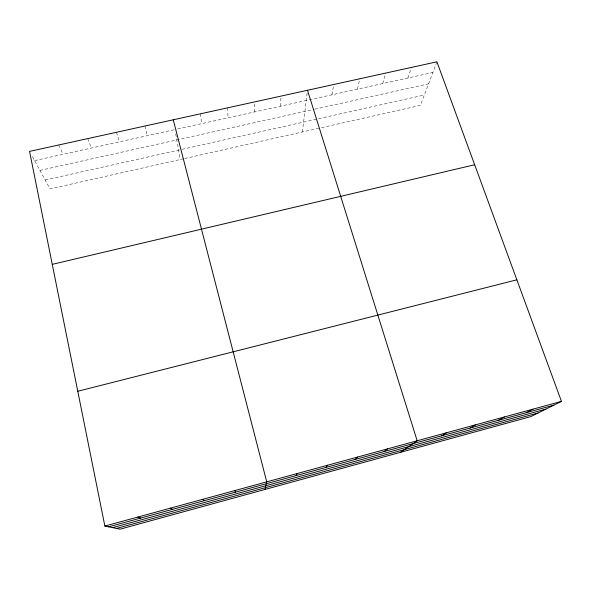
<?xml version="1.0" encoding="UTF-8"?>
<svg xmlns="http://www.w3.org/2000/svg" width="591" height="591" viewBox="0 0 591 591"><rect width="100%" height="100%" fill="white"/><g stroke="black" fill="none" stroke-linecap="round" stroke-linejoin="round"><path stroke-width="0.44" stroke-dasharray="2.96 2.22" d="M254.307 111.987L254.403 101.955M280.37 106.217L281.05 96.097M302.37 131.985L307.505 90.275M331.943 94.804L333.767 84.498M357.444 89.16L359.838 78.766M382.776 83.56L385.716 73.077M407.916 77.99L411.41 67.426M436.912 61.819L420.46 105.346L320.979 127.782M183.786 158.728L49.999 188.906L31.641 155.241M184.673 158.528L320.093 127.981M45.16 180.026L181.215 149.523M182.087 149.324L424.368 95.003M34.573 160.612L174.072 129.739M177.632 128.956L432.885 72.464M39.922 170.422L313.865 109.394M314.759 109.195L428.586 83.833M58.738 144.98L63.082 154.303M87.704 138.612L91.376 148.038M116.442 132.295L119.448 141.825M144.958 126.023L147.314 135.664M175.726 133.869L180.248 159.526M200.504 113.804L201.605 123.645M227.55 107.858L228.052 117.794"/><path stroke-width="0.89" d="M265.027 489.444L266.733 481.857L173.252 119.803M296.135 475.585L297.332 473.502M325.722 467.503L327.673 465.22M355.058 459.48L357.754 457.006M384.157 451.531L387.585 448.857M400.388 452.351L417.172 440.783L307.505 90.275M441.654 435.818L446.508 432.775M470.044 428.054L475.6 424.826M498.213 420.356L504.455 416.95M526.16 412.717L533.067 409.135M561.45 401.385L530.755 416.625L120.032 529.181L104.866 526.056L29.55 151.399L436.912 61.819L561.45 401.385L104.866 526.056M108.626 526.832L553.878 405.145M112.608 527.652L545.833 409.135M116.479 528.45L537.987 413.035M77.768 391.257L516.859 279.809M52.259 264.362L474.662 164.749M137.814 517.059L140.71 518.063M170.474 508.142L172.52 509.368M202.846 499.306L204.058 500.754M234.93 490.545L235.314 492.207"/></g></svg>
